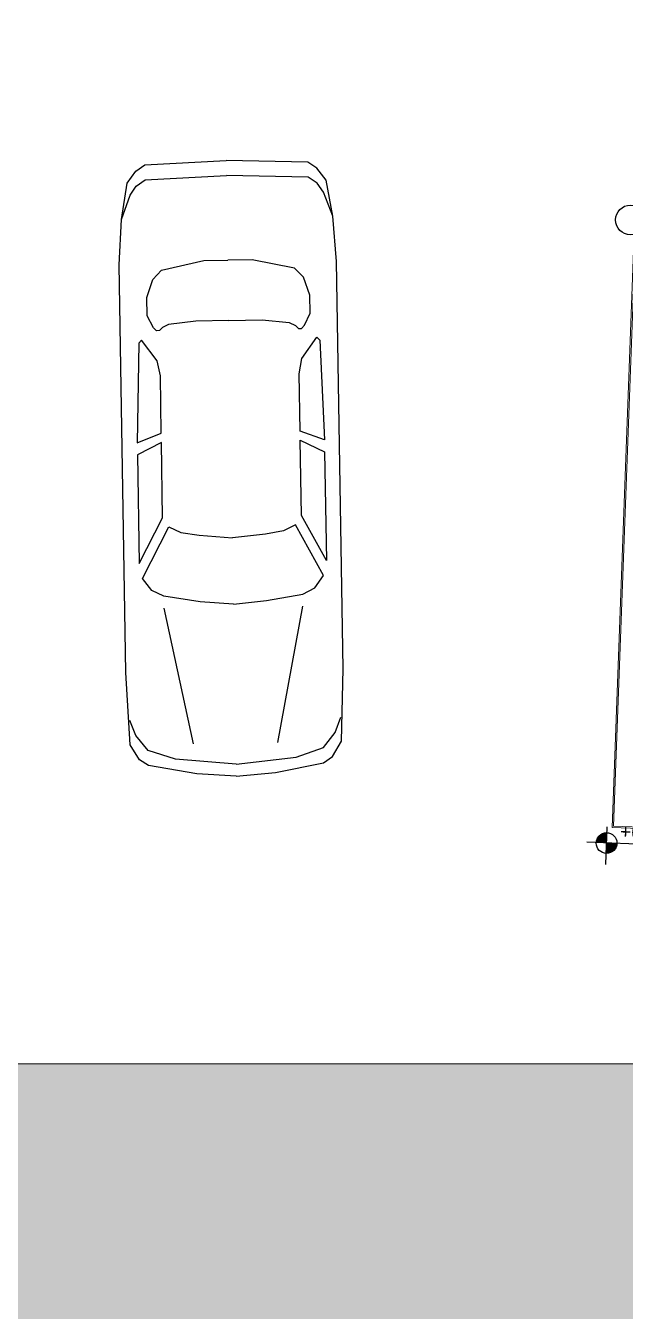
# Model space of a CAD drawing. Header units: centimetres. Extents: x 63871 to 181827, y -95930 to 42199.
# Drawn here: x 174781 to 175195, y 27336 to 28225 of the extents above; entities that cross this region are included whole.
import ezdxf

# ---------------------------------------------------------------- set-up
doc = ezdxf.new("R2010")
doc.units = ezdxf.units.CM
for name, color, linetype, lineweight in [('ARA SINIRLAR', 225, 'Continuous', 15), ('ARM_Pen_No__252', 8, 'Continuous', 18), ('OLUK', 222, 'Continuous', 15)]:
    doc.layers.add(name, color=color, linetype=linetype, lineweight=lineweight)
for name, color, linetype in [('Bitirme - Duvar', 7, 'Continuous'), ('furn', 7, 'Continuous'), ('KOT', 171, 'Continuous')]:
    doc.layers.add(name, color=color, linetype=linetype)
doc.styles.add('Arial_1', font='Arial.ttf', dxfattribs={"height": 300})

# ---------------------------------------------------------------- blocks, each defined once
blk = doc.blocks.new('02PCAR03')
at = {"color": 0, "linetype": 'ByBlock'}
for p, q in [((-185, 35), (-197, 33)), ((-185, 35), (-193, 32)), ((-170, 36), (-185, 35)), ((-35, 36), (-170, 36)), ((-11, 35), (-35, 36)), ((-14, 33), (-19, 35)), ((-6, 32), (-11, 35)), ((-201, 30), (-203, 27)), ((-197, 33), (-201, 30)), ((-196, 30), (-198, 27)), ((-193, 32), (-196, 30)), ((-145, 29), (-144, 30)), ((-144, 30), (-111, 31)), ((-111, 31), (-114, 23)), ((-111, 23), (-107, 31)), ((-107, 31), (-71, 31)), ((-71, 31), (-86, 23)), ((-66, 30), (-83, 21)), ((-62, 27), (-66, 30)), ((-9, 29), (-14, 33)), ((-4, 29), (-6, 32)), ((-203, 27), (-204, 0)), ((-198, 27), (-199, 0)), ((-159, 27), (-165, 25)), ((-153, 27), (-159, 27)), ((-149, 25), (-153, 27)), ((-138, 24), (-145, 29)), ((-60, 23), (-62, 27)), ((-6, 20), (-9, 29)), ((-1, 13), (-4, 29)), ((-168, 22), (-171, 8)), ((-165, 25), (-168, 22)), ((-150, 20), (-149, 22)), ((-148, 24), (-149, 25)), ((-149, 22), (-148, 23)), ((-148, 23), (-148, 24)), ((-133, 23), (-138, 24)), ((-114, 23), (-133, 23)), ((-86, 23), (-111, 23)), ((-58, 11), (-60, 23)), ((-11, 14), (-56, 23)), ((-151, 11), (-150, 20)), ((-83, 21), (-81, 17)), ((-4, 0), (-6, 20)), ((-81, 17), (-80, 11)), ((0, 0), (-1, 13)), ((-151, 0), (-151, 11)), ((-80, 11), (-79, 0)), ((-57, 0), (-58, 11)), ((-171, 8), (-171, 0)), ((-203, -27), (-204, 0)), ((-198, -27), (-199, 0)), ((-171, -8), (-171, 0)), ((-151, 0), (-151, -11)), ((-80, -11), (-79, 0)), ((-57, 0), (-58, -11)), ((-4, 0), (-6, -20)), ((0, 0), (-1, -13)), ((-168, -22), (-171, -8)), ((-151, -11), (-150, -20)), ((-81, -17), (-80, -11)), ((-58, -11), (-60, -23)), ((-83, -21), (-81, -17)), ((-11, -14), (-56, -23)), ((-1, -13), (-4, -29)), ((-150, -20), (-149, -22)), ((-66, -30), (-83, -21)), ((-6, -20), (-9, -29)), ((-165, -25), (-168, -22)), ((-159, -27), (-165, -25)), ((-149, -25), (-153, -27)), ((-149, -22), (-148, -23)), ((-148, -24), (-149, -25)), ((-148, -23), (-148, -24)), ((-138, -24), (-145, -29)), ((-133, -23), (-138, -24)), ((-114, -23), (-133, -23)), ((-111, -31), (-114, -23)), ((-86, -23), (-111, -23)), ((-111, -23), (-107, -31)), ((-71, -31), (-86, -23)), ((-60, -23), (-62, -27)), ((-201, -30), (-203, -27)), ((-196, -30), (-198, -27)), ((-153, -27), (-159, -27)), ((-145, -29), (-144, -30)), ((-62, -27), (-66, -30)), ((-9, -29), (-14, -33)), ((-4, -29), (-6, -32)), ((-197, -33), (-201, -30)), ((-185, -35), (-197, -33)), ((-193, -32), (-196, -30)), ((-185, -35), (-193, -32)), ((-144, -30), (-111, -31)), ((-107, -31), (-71, -31)), ((-14, -33), (-19, -35)), ((-6, -32), (-11, -35)), ((-170, -36), (-185, -35)), ((-35, -36), (-170, -36)), ((-11, -35), (-35, -36))]:
    blk.add_line(p, q, dxfattribs=at)
blk = doc.blocks.new('HRD')
at = {"layer": 'Bitirme - Duvar', "color": 161, "linetype": 'Continuous', "lineweight": 25}
blk.add_circle((153776.71, 35737.48), 10.23, dxfattribs=at)
blk = doc.blocks.new('çatı planı')
blk.add_wipeout([(-680, -1060), (-680, 0), (0, 0), (0, -1125), (-340, -1125), (-340, -1060)]).dxf.layer = 'OLUK'
at = {"layer": 'KOT'}
h = blk.add_hatch(color=256, dxfattribs=at)
h.dxf.hatch_style = 1
h.paths.add_polyline_path([(-683.39, -1064.2, 0.402561), (-690.55, -1071.08), (-683.39, -1071.08)])
h = blk.add_hatch(color=256, dxfattribs=at)
h.dxf.hatch_style = 1
h.paths.add_polyline_path([(-676.23, -1070.95, 0.009987), (-676.23, -1070.66), (-683.39, -1070.66), (-683.39, -1078.12, 0.414214)])
for p, q in [((-683.39, -1085.75), (-683.39, -1059.69)), ((-697.04, -1070.66), (-630.22, -1070.66))]:
    blk.add_line(p, q, dxfattribs=at)
blk.add_circle((-683.39, -1070.95), 7.17, dxfattribs=at)
at = {"layer": 'OLUK'}
for points in [[(-340, -1125), (-340, -1060), (-680, -1060), (-680, 0), (0, 0), (0, -1125)], [(-339, -1124), (-339, -1059), (-679, -1059), (-679, -1), (-1, -1), (-1, -1124)]]:
    blk.add_lwpolyline(points, close=True, dxfattribs=at)
at = {"layer": 'KOT', "insert": (-657.67, -1057.87), "char_height": 9.45, "width": 57.6964, "attachment_point": 2, "line_spacing_factor": 0.941778, "style": 'Arial_1'}
blk.add_mtext('+6.50', dxfattribs=at)
blk = doc.blocks.new('VAZİYET PLANI')
at = {"layer": 'ARM_Pen_No__252'}
h = blk.add_hatch(dxfattribs=at)
h.set_pattern_fill('AR-HBONE', color=256, scale=0.51)
h.set_pattern_definition([(45, (-177951.86, -14930.114), (0, 73.27889), [155.448, -51.816]), (135, (-177915.22, -14893.474), (7e-15, 73.27889), [155.448, -51.816])])
h.paths.add_polyline_path([(-2120.17, 12277.21), (-2253.9, 9232.92), (-7195.09, 9337.4), (-6197.38, 12277.21)], flags=16)
h.paths.add_polyline_path([(-5125.36, 15515.8), (-2357.17, 23672.46), (-2865.8, 23896.02), (-7797.74, 9350.14), (-10518.2, 9407.66), (-10683.65, 8961.03), (623.37, 8722.42), (643.17, 9171.67), (-1702.89, 9221.27), (-1092.49, 23116.61), (-1633.57, 23354.42), (-1935.71, 15952.73), (-1958.71, 15952.73), (-1976.46, 15548.77)])
h.paths.add_polyline_path([(-1976.46, 15548.77), (-5125.36, 15515.8), (-6122.74, 12576.95), (-2107.01, 12576.95)])
at = {"layer": 'ARA SINIRLAR'}
blk.add_line((-2107.01, 12576.95), (-6122.74, 12576.95), dxfattribs=at)
at = {"rotation": 357.8731892381679}
blk.add_blockref('HRD', (-157750.26, -16845.85, 0), dxfattribs=at)
at = {"layer": 'furn', "linetype": 'Continuous', "xscale": 2.086125961570064, "yscale": 2.086125961570064, "zscale": 2.086125961570064, "rotation": 270.9296038315418}
blk.add_blockref('02PCAR03', (-3025.61, 12775.71), dxfattribs=at)
at = {"layer": 'OLUK', "rotation": 357.8731895439683}
blk.add_blockref('çatı planı', (-2047.01, 13774.37, 0), dxfattribs=at)

msp = doc.modelspace()

# ---------------------------------------------------------------- block references
at = {"layer": 'OLUK'}
msp.add_blockref('VAZİYET PLANI', (177951.86, 14930.11), dxfattribs=at)

doc.saveas('drawing.dxf')
